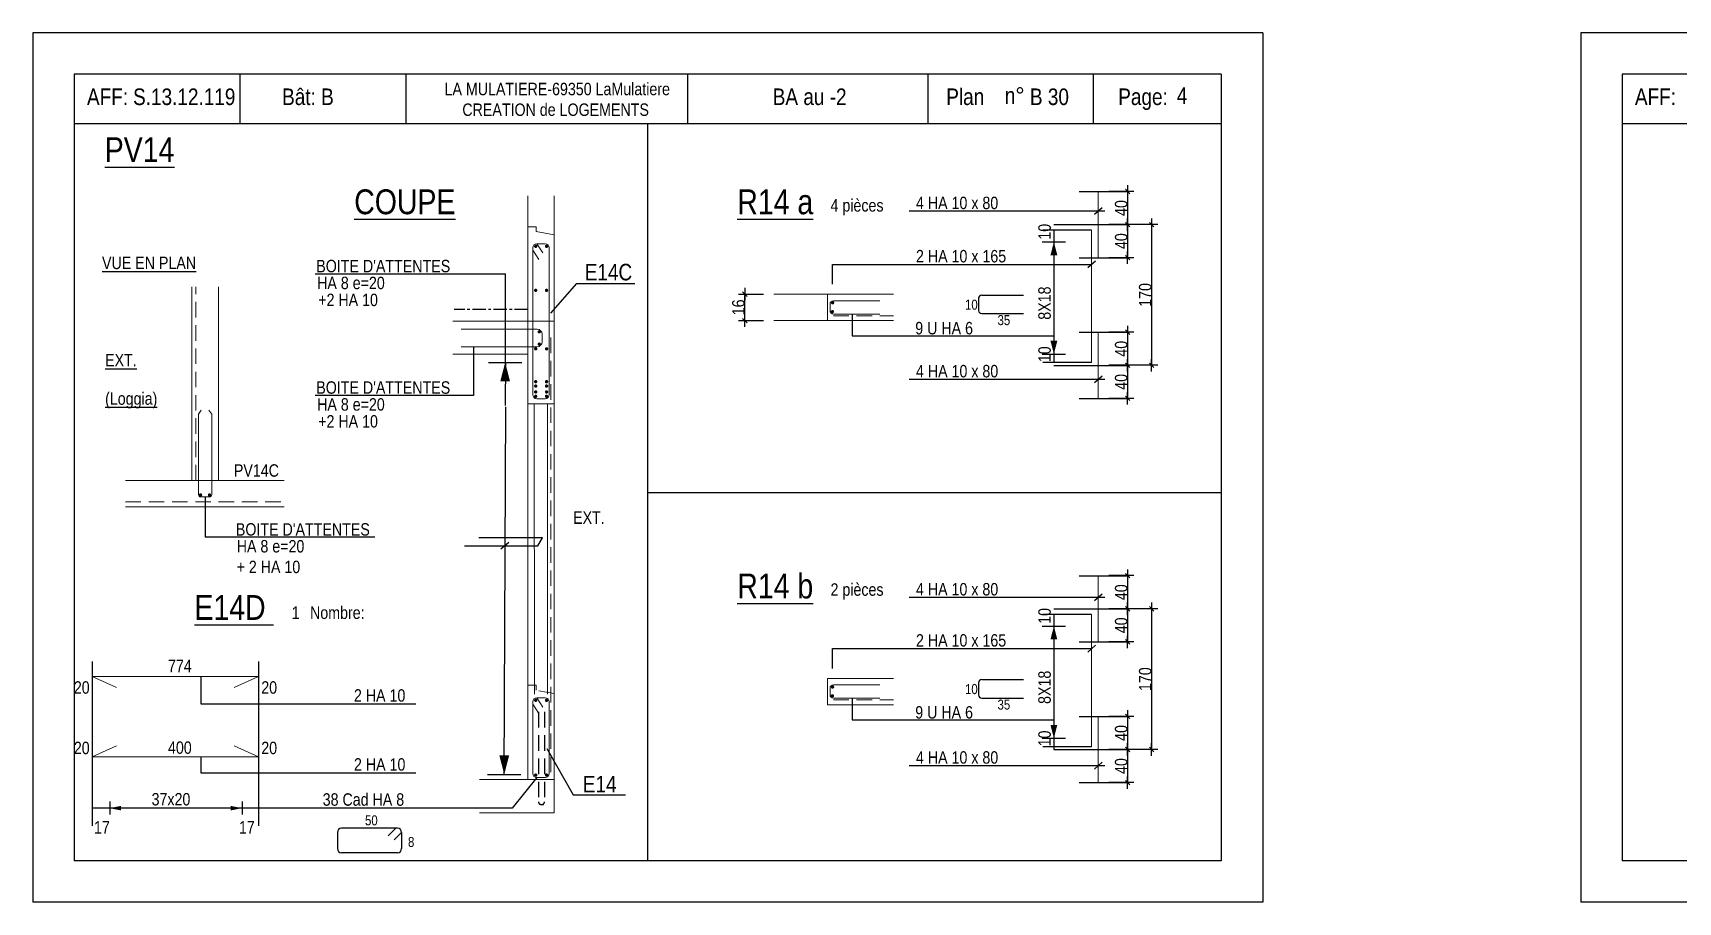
# Model space of a CAD drawing. Header units: metres. Extents: x -9927 to 45032, y -190416 to 12166.
# Drawn here: x 4661 to 6648, y -155203 to -154153 of the extents above; entities that cross this region are included whole.
import ezdxf
from ezdxf.enums import TextEntityAlignment as Align

# ---------------------------------------------------------------- set-up
doc = ezdxf.new("R2010")
doc.units = ezdxf.units.M
doc.header["$PDMODE"] = 65
doc.linetypes.add('AXES', pattern=[50.8, 31.75, -6.35, 6.35, -6.35])
doc.linetypes.add('CACHE2', pattern=[0.1875, 0.125, -0.0625])
for name, color, linetype in [('01_cote_gen', 4, 'Continuous'), ('01_fenetres', 171, 'Continuous'), ('01_linteaux', 3, 'Continuous'), ('01_murs_coup', 5, 'Continuous'), ('01_sem', 42, 'Continuous'), ('01_texte', 230, 'Continuous'), ('01_tram_axes', 10, 'AXES'), ('AA_COTES', 2, 'Continuous')]:
    doc.layers.add(name, color=color, linetype=linetype)
doc.styles.add('STYLE2', font='ARIALN.TTF')
doc.dimstyles.new('JB50', dxfattribs={"dimscale": 0.1, "dimtxt": 150, "dimasz": 15, "dimexe": 0.1, "dimexo": 0.1, "dimgap": 0.09, "dimtad": 1, "dimdec": 1, "dimdsep": 46, "dimtxsty": 'STYLE2', "dimblk1": 'BOND_G', "dimblk2": 'BOND_D', "dimsah": 1, "dimcen": 1.5, "dimdle": 0.01, "dimse1": 1, "dimse2": 1, "dimclrd": 4, "dimclre": 2, "dimclrt": 6, "dimazin": 2, "dimtfac": 2.333333, "dimtdec": 1, "dimtix": 1, "dimtmove": 2, "dimatfit": 3, "dimldrblk": 'BOND_G', "dimfxl": 1, "dimtolj": 1, "dimtzin": 0, "dimarcsym": 0})

# ---------------------------------------------------------------- blocks, each defined once
blk = doc.blocks.new('BOND_G')
at = {"layer": 'AA_COTES', "color": 0}
for p, q in [((0, -5), (0, 15)), ((5, 0), (-5, 0)), ((1.8, 1.8), (-1.8, -1.8))]:
    blk.add_line(p, q, dxfattribs=at)
blk = doc.blocks.new('BOND_D')
at = {"layer": 'AA_COTES', "color": 0}
for p, q in [((5, 0), (-5, 0)), ((-1.8, -1.8), (1.8, 1.8)), ((0, 5), (0, -15))]:
    blk.add_line(p, q, dxfattribs=at)
blk = doc.blocks.new('*D1434')
at = {"layer": '01_cote_gen', "color": 4, "lineweight": -2, "transparency": 16777216}
blk.add_line((6012.4, -154385.9), (6012.4, -154552.9), dxfattribs=at)
at = {"layer": 'DEFPOINTS', "color": 0, "lineweight": 0, "transparency": 16777216}
for p in [(5985.4, -154384.4), (5985.4, -154554.4), (6012.4, -154554.4)]:
    blk.add_point(p, dxfattribs=at)
at = {"layer": '01_cote_gen', "color": 4, "lineweight": -2, "transparency": 16777216, "xscale": 1.5, "yscale": 1.5, "zscale": 1.5}
for name, p, rotation in [('BOND_G', (6012.4, -154384.4), 90), ('BOND_D', (6012.4, -154554.4), 270)]:
    blk.add_blockref(name, p, dxfattribs=dict(at, rotation=rotation))
at = {"layer": '01_cote_gen', "color": 6, "lineweight": 0, "transparency": 16777216, "insert": (6004.7, -154469.4), "char_height": 15, "attachment_point": 5, "rotation": 90, "style": 'STYLE2'}
blk.add_mtext('\\A1;170', dxfattribs=at)
blk = doc.blocks.new('*D1435')
at = {"layer": '01_cote_gen', "color": 4, "lineweight": -2, "transparency": 16777216}
blk.add_line((5983.4, -154345.9), (5983.4, -154382.9), dxfattribs=at)
at = {"layer": 'DEFPOINTS', "color": 0, "lineweight": 0, "transparency": 16777216}
for p in [(5970.4, -154344.4), (5970.4, -154384.4), (5983.4, -154384.4)]:
    blk.add_point(p, dxfattribs=at)
at = {"layer": '01_cote_gen', "color": 4, "lineweight": -2, "transparency": 16777216, "xscale": 1.5, "yscale": 1.5, "zscale": 1.5}
for name, p, rotation in [('BOND_G', (5983.4, -154344.4), 90), ('BOND_D', (5983.4, -154384.4), 270)]:
    blk.add_blockref(name, p, dxfattribs=dict(at, rotation=rotation))
at = {"layer": '01_cote_gen', "color": 6, "lineweight": 0, "transparency": 16777216, "insert": (5975.7, -154364.4), "char_height": 15, "attachment_point": 5, "rotation": 90, "style": 'STYLE2'}
blk.add_mtext('\\A1;40', dxfattribs=at)
blk = doc.blocks.new('*D1436')
at = {"layer": '01_cote_gen', "color": 4, "lineweight": -2, "transparency": 16777216}
blk.add_line((5983.4, -154555.9), (5983.4, -154592.9), dxfattribs=at)
at = {"layer": 'DEFPOINTS', "color": 0, "lineweight": 0, "transparency": 16777216}
for p in [(5976.4, -154554.4), (5976.4, -154594.4), (5983.4, -154594.4)]:
    blk.add_point(p, dxfattribs=at)
at = {"layer": '01_cote_gen', "color": 4, "lineweight": -2, "transparency": 16777216, "xscale": 1.5, "yscale": 1.5, "zscale": 1.5}
for name, p, rotation in [('BOND_G', (5983.4, -154554.4), 90), ('BOND_D', (5983.4, -154594.4), 270)]:
    blk.add_blockref(name, p, dxfattribs=dict(at, rotation=rotation))
at = {"layer": '01_cote_gen', "color": 6, "lineweight": 0, "transparency": 16777216, "insert": (5975.7, -154574.4), "char_height": 15, "attachment_point": 5, "rotation": 90, "style": 'STYLE2'}
blk.add_mtext('\\A1;40', dxfattribs=at)
blk = doc.blocks.new('*D1437')
at = {"layer": '01_cote_gen', "color": 4, "lineweight": -2, "transparency": 16777216}
blk.add_line((5983.4, -154385.9), (5983.4, -154422.9), dxfattribs=at)
at = {"layer": 'DEFPOINTS', "color": 0, "lineweight": 0, "transparency": 16777216}
for p in [(5966.1, -154384.4), (5966.1, -154424.4), (5983.4, -154424.4)]:
    blk.add_point(p, dxfattribs=at)
at = {"layer": '01_cote_gen', "color": 4, "lineweight": -2, "transparency": 16777216, "xscale": 1.5, "yscale": 1.5, "zscale": 1.5}
for name, p, rotation in [('BOND_G', (5983.4, -154384.4), 90), ('BOND_D', (5983.4, -154424.4), 270)]:
    blk.add_blockref(name, p, dxfattribs=dict(at, rotation=rotation))
at = {"layer": '01_cote_gen', "color": 6, "lineweight": 0, "transparency": 16777216, "insert": (5975.7, -154404.4), "char_height": 15, "attachment_point": 5, "rotation": 90, "style": 'STYLE2'}
blk.add_mtext('\\A1;40', dxfattribs=at)
blk = doc.blocks.new('*D1438')
at = {"layer": '01_cote_gen', "color": 4, "lineweight": -2, "transparency": 16777216}
blk.add_line((5983.4, -154515.9), (5983.4, -154552.9), dxfattribs=at)
at = {"layer": 'DEFPOINTS', "color": 0, "lineweight": 0, "transparency": 16777216}
for p in [(5970.4, -154514.4), (5970.4, -154554.4), (5983.4, -154554.4)]:
    blk.add_point(p, dxfattribs=at)
at = {"layer": '01_cote_gen', "color": 4, "lineweight": -2, "transparency": 16777216, "xscale": 1.5, "yscale": 1.5, "zscale": 1.5}
for name, p, rotation in [('BOND_G', (5983.4, -154514.4), 90), ('BOND_D', (5983.4, -154554.4), 270)]:
    blk.add_blockref(name, p, dxfattribs=dict(at, rotation=rotation))
at = {"layer": '01_cote_gen', "color": 6, "lineweight": 0, "transparency": 16777216, "insert": (5975.7, -154534.4), "char_height": 15, "attachment_point": 5, "rotation": 90, "style": 'STYLE2'}
blk.add_mtext('\\A1;40', dxfattribs=at)
blk = doc.blocks.new('*D1439')
at = {"layer": '01_cote_gen', "color": 4, "lineweight": -2, "transparency": 16777216}
blk.add_line((5521.2, -154498.9), (5521.2, -154469.9), dxfattribs=at)
at = {"layer": 'DEFPOINTS', "color": 0, "lineweight": 0, "transparency": 16777216}
for p in [(5521.2, -154468.4), (5604.7, -154468.4), (5604.7, -154500.4)]:
    blk.add_point(p, dxfattribs=at)
at = {"layer": '01_cote_gen', "color": 4, "lineweight": -2, "transparency": 16777216, "xscale": 1.5, "yscale": 1.5, "zscale": 1.5}
for name, p, rotation in [('BOND_D', (5521.2, -154468.4), 90), ('BOND_G', (5521.2, -154500.4), 270)]:
    blk.add_blockref(name, p, dxfattribs=dict(at, rotation=rotation))
at = {"layer": '01_cote_gen', "color": 6, "lineweight": 0, "transparency": 16777216, "insert": (5513.5, -154484.4), "char_height": 15, "attachment_point": 5, "rotation": 90, "style": 'STYLE2'}
blk.add_mtext('\\A1;16', dxfattribs=at)
blk = doc.blocks.new('*D1440')
at = {"layer": '01_cote_gen', "color": 4, "lineweight": -2, "transparency": 16777216}
blk.add_line((6012.4, -154850), (6012.4, -155017), dxfattribs=at)
at = {"layer": 'DEFPOINTS', "color": 0, "lineweight": 0, "transparency": 16777216}
for p in [(5985.4, -154848.5), (5985.4, -155018.5), (6012.4, -155018.5)]:
    blk.add_point(p, dxfattribs=at)
at = {"layer": '01_cote_gen', "color": 4, "lineweight": -2, "transparency": 16777216, "xscale": 1.5, "yscale": 1.5, "zscale": 1.5}
for name, p, rotation in [('BOND_G', (6012.4, -154848.5), 90), ('BOND_D', (6012.4, -155018.5), 270)]:
    blk.add_blockref(name, p, dxfattribs=dict(at, rotation=rotation))
at = {"layer": '01_cote_gen', "color": 6, "lineweight": 0, "transparency": 16777216, "insert": (6004.7, -154933.5), "char_height": 15, "attachment_point": 5, "rotation": 90, "style": 'STYLE2'}
blk.add_mtext('\\A1;170', dxfattribs=at)
blk = doc.blocks.new('*D1441')
at = {"layer": '01_cote_gen', "color": 4, "lineweight": -2, "transparency": 16777216}
blk.add_line((5983.4, -154810), (5983.4, -154847), dxfattribs=at)
at = {"layer": 'DEFPOINTS', "color": 0, "lineweight": 0, "transparency": 16777216}
for p in [(5970.4, -154808.5), (5970.4, -154848.5), (5983.4, -154848.5)]:
    blk.add_point(p, dxfattribs=at)
at = {"layer": '01_cote_gen', "color": 4, "lineweight": -2, "transparency": 16777216, "xscale": 1.5, "yscale": 1.5, "zscale": 1.5}
for name, p, rotation in [('BOND_G', (5983.4, -154808.5), 90), ('BOND_D', (5983.4, -154848.5), 270)]:
    blk.add_blockref(name, p, dxfattribs=dict(at, rotation=rotation))
at = {"layer": '01_cote_gen', "color": 6, "lineweight": 0, "transparency": 16777216, "insert": (5975.7, -154828.5), "char_height": 15, "attachment_point": 5, "rotation": 90, "style": 'STYLE2'}
blk.add_mtext('\\A1;40', dxfattribs=at)
blk = doc.blocks.new('*D1442')
at = {"layer": '01_cote_gen', "color": 4, "lineweight": -2, "transparency": 16777216}
blk.add_line((5983.4, -155020), (5983.4, -155057), dxfattribs=at)
at = {"layer": 'DEFPOINTS', "color": 0, "lineweight": 0, "transparency": 16777216}
for p in [(5976.4, -155018.5), (5976.4, -155058.5), (5983.4, -155058.5)]:
    blk.add_point(p, dxfattribs=at)
at = {"layer": '01_cote_gen', "color": 4, "lineweight": -2, "transparency": 16777216, "xscale": 1.5, "yscale": 1.5, "zscale": 1.5}
for name, p, rotation in [('BOND_G', (5983.4, -155018.5), 90), ('BOND_D', (5983.4, -155058.5), 270)]:
    blk.add_blockref(name, p, dxfattribs=dict(at, rotation=rotation))
at = {"layer": '01_cote_gen', "color": 6, "lineweight": 0, "transparency": 16777216, "insert": (5975.7, -155038.5), "char_height": 15, "attachment_point": 5, "rotation": 90, "style": 'STYLE2'}
blk.add_mtext('\\A1;40', dxfattribs=at)
blk = doc.blocks.new('*D1443')
at = {"layer": '01_cote_gen', "color": 4, "lineweight": -2, "transparency": 16777216}
blk.add_line((5983.4, -154850), (5983.4, -154887), dxfattribs=at)
at = {"layer": 'DEFPOINTS', "color": 0, "lineweight": 0, "transparency": 16777216}
for p in [(5966.1, -154848.5), (5966.1, -154888.5), (5983.4, -154888.5)]:
    blk.add_point(p, dxfattribs=at)
at = {"layer": '01_cote_gen', "color": 4, "lineweight": -2, "transparency": 16777216, "xscale": 1.5, "yscale": 1.5, "zscale": 1.5}
for name, p, rotation in [('BOND_G', (5983.4, -154848.5), 90), ('BOND_D', (5983.4, -154888.5), 270)]:
    blk.add_blockref(name, p, dxfattribs=dict(at, rotation=rotation))
at = {"layer": '01_cote_gen', "color": 6, "lineweight": 0, "transparency": 16777216, "insert": (5975.7, -154868.5), "char_height": 15, "attachment_point": 5, "rotation": 90, "style": 'STYLE2'}
blk.add_mtext('\\A1;40', dxfattribs=at)
blk = doc.blocks.new('*D1444')
at = {"layer": '01_cote_gen', "color": 4, "lineweight": -2, "transparency": 16777216}
blk.add_line((5983.4, -154980), (5983.4, -155017), dxfattribs=at)
at = {"layer": 'DEFPOINTS', "color": 0, "lineweight": 0, "transparency": 16777216}
for p in [(5970.4, -154978.5), (5970.4, -155018.5), (5983.4, -155018.5)]:
    blk.add_point(p, dxfattribs=at)
at = {"layer": '01_cote_gen', "color": 4, "lineweight": -2, "transparency": 16777216, "xscale": 1.5, "yscale": 1.5, "zscale": 1.5}
for name, p, rotation in [('BOND_G', (5983.4, -154978.5), 90), ('BOND_D', (5983.4, -155018.5), 270)]:
    blk.add_blockref(name, p, dxfattribs=dict(at, rotation=rotation))
at = {"layer": '01_cote_gen', "color": 6, "lineweight": 0, "transparency": 16777216, "insert": (5975.7, -154998.5), "char_height": 15, "attachment_point": 5, "rotation": 90, "style": 'STYLE2'}
blk.add_mtext('\\A1;40', dxfattribs=at)

msp = doc.modelspace()

# ---------------------------------------------------------------- linework, layer by layer
at = {"layer": '01_fenetres', "ltscale": 30}
for p, q in [((4711.48, -154202.84), (4711.48, -155152.84)), ((6096.48, -154202.84), (4711.48, -154202.84)), ((4911.48, -154202.84), (4911.48, -154262.84)), ((5111.87, -154202.84), (5111.87, -154262.84)), ((5452.05, -154202.84), (5452.05, -154262.84)), ((5742.35, -154262.84), (5742.35, -154202.84)), ((5942.35, -154262.84), (5942.35, -154202.84)), ((6096.48, -154202.84), (6096.48, -155152.84)), ((6580.69, -154202.84), (6580.69, -155152.84)), ((7965.69, -154202.84), (6580.69, -154202.84)), ((6096.48, -154262.84), (4711.48, -154262.84)), ((7965.69, -154262.84), (6580.69, -154262.84)), ((6096.48, -155152.84), (4711.48, -155152.84)), ((7965.69, -155152.84), (6580.69, -155152.84))]:
    msp.add_line(p, q, dxfattribs=at)
at = {"layer": '01_linteaux', "lineweight": 0}
for p, q in [((5259.01, -154349.56), (5259.01, -154386.94)), ((5291.01, -154349.56), (5291.01, -154396.94))]:
    msp.add_line(p, q, dxfattribs=at)
at = {"layer": '01_linteaux', "linetype": 'CACHE2', "lineweight": 18, "ltscale": 150}
for p, q in [((4858.42, -154693.42), (4858.42, -154459.55)), ((5628.08, -154494.43), (5700.63, -154494.43)), ((5286.95, -154520.95), (5287.07, -155054.89)), ((4773.25, -154719.42), (4964.97, -154719.42)), ((5259.04, -154940.91), (5269.04, -154940.91)), ((5269.04, -154940.91), (5269.04, -154946.91)), ((5291.04, -154950.91), (5269.04, -154946.91)), ((5628.08, -154958.53), (5700.63, -154958.53))]:
    msp.add_line(p, q, dxfattribs=at)
at = {"layer": '01_linteaux', "linetype": 'Continuous'}
for p, q in [((5803.42, -154473.43), (5803.42, -154488.14)), ((5807.17, -154469.68), (5857.85, -154469.68)), ((5807.17, -154491.89), (5857.85, -154491.89)), ((5807.17, -154934.1), (5857.85, -154934.1)), ((5803.42, -154937.85), (5803.42, -154952.56)), ((5807.17, -154956.31), (5857.85, -154956.31)), ((5101.75, -155113.64), (5034.17, -155113.64)), ((5099.56, -155113.64), (5090.55, -155122.64)), ((5029.17, -155118.64), (5029.17, -155138.25)), ((5106.75, -155118.64), (5097.75, -155127.64)), ((5106.75, -155118.64), (5106.75, -155138.25)), ((5101.75, -155143.25), (5034.17, -155143.25))]:
    msp.add_line(p, q, dxfattribs=at)
for centre, radius, start, end in [((5807.17, -154473.43), 3.75, 90, 180), ((5807.17, -154488.14), 3.75, 180, 270), ((5807.17, -154937.85), 3.75, 90, 180), ((5807.17, -154952.56), 3.75, 180, 270), ((5034.17, -155118.64), 5, 90, 180), ((5101.75, -155118.64), 5, 0, 90), ((5034.17, -155138.25), 5, 180, 270), ((5101.75, -155138.25), 5, 270, 0)]:
    msp.add_arc(centre, radius, start, end, dxfattribs=at)
at = {"layer": '01_murs_coup', "linetype": 'Continuous', "lineweight": 0}
for p, q in [((5259.01, -154386.94), (5259.06, -154540.91)), ((5259.01, -154386.94), (5269.01, -154386.94)), ((5269.01, -154386.94), (5269.01, -154392.94)), ((5291.01, -154396.94), (5269.01, -154392.94)), ((5291.01, -154396.94), (5291.04, -154500.91)), ((4853.42, -154693.42), (4853.42, -154459.55)), ((4885.42, -154693.42), (4885.42, -154459.55)), ((5621.08, -154468.43), (5700.63, -154468.43)), ((5621.08, -154500.43), (5700.63, -154500.43)), ((5291.04, -154500.91), (5168.56, -154500.91)), ((5291.04, -154500.91), (5291.04, -154600.91)), ((5259.06, -154540.91), (5168.56, -154540.91)), ((5259.04, -154540.91), (5259.04, -154600.91)), ((5258.93, -154600.91), (5259.08, -155054.89)), ((5290.95, -154600.91), (5291.08, -155092.55)), ((4773.25, -154693.42), (4964.97, -154693.42)), ((4773.25, -154725.42), (4964.97, -154725.42)), ((5621.08, -154932.53), (5700.63, -154932.53)), ((5621.08, -154964.53), (5700.63, -154964.53)), ((5291.08, -155054.89), (5200.86, -155054.89)), ((5291.08, -155054.89), (5291.08, -155094.89)), ((5291.08, -155094.89), (5200.86, -155094.89))]:
    msp.add_line(p, q, dxfattribs=at)
at = {"layer": '01_sem', "color": 2, "lineweight": 0, "ltscale": 7}
for p, q in [((5947.98, -154424.43), (5947.98, -154344.43)), ((5939.86, -154391.33), (5939.86, -154551.2)), ((5265.06, -154412.51), (5265.06, -154589.91)), ((5265.06, -154415.29), (5272.41, -154426.49)), ((5270.06, -154407.51), (5280.04, -154407.51)), ((5270.06, -154407.51), (5277.41, -154418.71)), ((5285.04, -154412.51), (5285.04, -154589.91)), ((5621.08, -154468.43), (5556.08, -154468.43)), ((5621.08, -154468.43), (5621.08, -154500.43)), ((5624.08, -154480.43), (5624.08, -154488.43)), ((5628.08, -154476.43), (5684.08, -154476.43)), ((5621.08, -154500.43), (5556.08, -154500.43)), ((5628.08, -154492.43), (5684.08, -154492.43)), ((5270.38, -154510.79), (5178.73, -154510.79)), ((5276.38, -154516.79), (5276.38, -154526)), ((5947.98, -154594.43), (5947.98, -154514.43)), ((5270.38, -154532), (5178.73, -154532)), ((5270.06, -154594.91), (5280.04, -154594.91)), ((4861.42, -154613.42), (4864.82, -154608.39)), ((4861.42, -154613.42), (4861.42, -154710.42)), ((4877.42, -154613.42), (4874.01, -154608.39)), ((4877.42, -154613.42), (4877.42, -154710.42)), ((5290.95, -154600.91), (5258.93, -154600.91)), ((5266.93, -154601.76), (5267.04, -154951.47)), ((5282.95, -154601.77), (5283.04, -154951.47)), ((4864.42, -154713.42), (4874.42, -154713.42)), ((5947.98, -154888.53), (5947.98, -154808.53)), ((5939.86, -154855.43), (5939.86, -155015.3)), ((4933.78, -154930.26), (4733.11, -154930.26)), ((4733.11, -154930.26), (4762.43, -154943.6)), ((4933.78, -154930.26), (4904.46, -154943.6)), ((5621.08, -154932.53), (5621.08, -154964.53)), ((5270.06, -154956), (5280.04, -154956)), ((5270.06, -154956), (5277.41, -154967.2)), ((5624.08, -154944.53), (5624.08, -154952.53)), ((5628.08, -154940.53), (5684.08, -154940.53)), ((5628.08, -154956.53), (5684.08, -154956.53)), ((5265.06, -154961), (5265.06, -155047.47)), ((5265.06, -154963.78), (5272.41, -154974.98)), ((5285.04, -154961), (5285.04, -155047.47)), ((5947.98, -155058.53), (5947.98, -154978.53)), ((4733.11, -155027.43), (4762.43, -155014.09)), ((4933.78, -155027.43), (4904.46, -155014.09)), ((4933.78, -155027.43), (4733.11, -155027.43)), ((5270.06, -155052.47), (5280.04, -155052.47))]:
    msp.add_line(p, q, dxfattribs=at)
at = {"layer": '01_sem', "color": 2, "lineweight": 0, "ltscale": 7, "const_width": 2, "flags": 128}
for points in [[(5267.64, -154410.65, 1), (5269.64, -154410.65, 1)], [(5280.75, -154410.65, 1), (5282.75, -154410.65, 1)], [(5267.64, -154463.87, 1), (5269.64, -154463.87, 1)], [(5280.75, -154463.87, 1), (5282.75, -154463.87, 1)], [(5626.12, -154478.94, 1), (5628.12, -154478.94, 1)], [(5625.91, -154489.57, 1), (5627.91, -154489.57, 1)], [(5271.94, -154513.97, 1), (5273.94, -154513.97, 1)], [(5267.64, -154534.51, 1), (5269.64, -154534.51, 1)], [(5271.94, -154528.78, 1), (5273.94, -154528.78, 1)], [(5280.75, -154534.51, 1), (5282.75, -154534.51, 1)], [(5267.64, -154574.2, 1), (5269.64, -154574.2, 1)], [(5267.64, -154579.49, 1), (5269.64, -154579.49, 1)], [(5280.75, -154574.2, 1), (5282.75, -154574.2, 1)], [(5280.75, -154579.49, 1), (5282.75, -154579.49, 1)], [(5267.64, -154586.54, 1), (5269.64, -154586.54, 1)], [(5267.64, -154591.83, 1), (5269.64, -154591.83, 1)], [(5280.75, -154586.54, 1), (5282.75, -154586.54, 1)], [(5280.75, -154591.83, 1), (5282.75, -154591.83, 1)], [(4862.93, -154710.95, 1), (4864.93, -154710.95, 1)], [(4873.74, -154710.95, 1), (4875.74, -154710.95, 1)], [(5267.64, -154959.14, 1), (5269.64, -154959.14, 1)], [(5280.75, -154959.14, 1), (5282.75, -154959.14, 1)], [(5625.91, -154953.67, 1), (5627.91, -154953.67, 1)], [(5626.12, -154943.04, 1), (5628.12, -154943.04, 1)], [(5267.64, -155049.38, 1), (5269.64, -155049.38, 1)], [(5280.75, -155049.38, 1), (5282.75, -155049.38, 1)]]:
    msp.add_lwpolyline(points, format="xyb", close=True, dxfattribs=at)
at = {"layer": '01_sem', "color": 2, "lineweight": 0, "ltscale": 7}
for centre, radius, start, end in [((5270.06, -154412.51), 5, 90, 180), ((5280.04, -154412.51), 5, 0, 90), ((5628.08, -154480.43), 4, 90, 180), ((5628.08, -154488.43), 4, 180, 270), ((5270.38, -154516.79), 6, 0, 90), ((5270.38, -154526), 6, 270, 0), ((5270.06, -154589.91), 5, 180, 270), ((5280.04, -154589.91), 5, 270, 0), ((4864.42, -154710.42), 3, 180, 270), ((4874.42, -154710.42), 3, 270, 0), ((5270.06, -154961), 5, 90, 180), ((5280.04, -154961), 5, 0, 90), ((5628.08, -154944.53), 4, 90, 180), ((5628.08, -154952.53), 4, 180, 270), ((5270.06, -155047.47), 5, 180, 270), ((5280.04, -155047.47), 5, 270, 0)]:
    msp.add_arc(centre, radius, start, end, dxfattribs=at)
at = {"layer": '01_texte', "ltscale": 30}
for p, q in [((4661.48, -154152.84), (4661.48, -155202.84)), ((6146.48, -154152.84), (4661.48, -154152.84)), ((6146.48, -154152.84), (6146.48, -155202.84)), ((6530.69, -154152.84), (6530.69, -155202.84)), ((8015.69, -154152.84), (6530.69, -154152.84)), ((5403.98, -155152.84), (5403.98, -154262.84)), ((5924.95, -154344.43), (5985.36, -154344.43)), ((5956.03, -154368.25), (5719.41, -154368.25)), ((5939.86, -154391.33), (5880.85, -154391.33)), ((5894.36, -154384.43), (5985.36, -154384.43)), ((5894.36, -154391.33), (5894.36, -154551.2)), ((5880.25, -154405.29), (5908.47, -154405.29)), ((5627.08, -154456.43), (5627.08, -154432.57)), ((5627.08, -154432.57), (5939.86, -154432.57)), ((5924.95, -154424.43), (5985.36, -154424.43)), ((5650.95, -154492.43), (5650.95, -154518.74)), ((5650.95, -154518.74), (5894.36, -154518.74)), ((5924.95, -154514.43), (5985.36, -154514.43)), ((5211.6, -154550.8), (5251.92, -154550.8)), ((5232.11, -154550.8), (5231.89, -154602.84)), ((5880.25, -154540.88), (5908.47, -154540.88)), ((5939.86, -154551.2), (5880.85, -154551.2)), ((5894.36, -154554.43), (5985.36, -154554.43)), ((5956.03, -154571.45), (5719.41, -154571.45)), ((5924.95, -154594.43), (5985.36, -154594.43)), ((5232.06, -154604.47), (5230.13, -155048.74)), ((4869.42, -154713.42), (4869.42, -154762.12)), ((5403.98, -154707.84), (6096.48, -154707.84)), ((5074.4, -154762.12), (4869.42, -154762.12)), ((5182.66, -154772.48), (5271.18, -154772.48)), ((5276.76, -154762.95), (5199.93, -154762.95)), ((5271.18, -154772.48), (5276.76, -154762.95)), ((5924.95, -154808.53), (5985.36, -154808.53)), ((5956.03, -154834.89), (5719.41, -154834.89)), ((5939.86, -154855.43), (5880.85, -154855.43)), ((5894.36, -154848.53), (5985.36, -154848.53)), ((5894.36, -154855.43), (5894.36, -155018.53)), ((5880.25, -154869.39), (5908.47, -154869.39)), ((5627.08, -154920.53), (5627.08, -154896.66)), ((5627.08, -154896.66), (5939.86, -154896.66)), ((5924.95, -154888.53), (5985.36, -154888.53)), ((4733.11, -154912.32), (4733.11, -155110.5)), ((4933.78, -154912.32), (4933.78, -155110.5)), ((4864.77, -154963.67), (4864.77, -154930.26)), ((5650.95, -154956.53), (5650.95, -154982.83)), ((5124.04, -154963.67), (4864.77, -154963.67)), ((5650.95, -154982.83), (5894.36, -154982.83)), ((5924.95, -154978.53), (5985.36, -154978.53)), ((5880.25, -155004.97), (5908.47, -155004.97)), ((5939.86, -155015.3), (5880.85, -155015.3)), ((4864.77, -155046.98), (4864.77, -155027.43)), ((5894.36, -155018.53), (5985.36, -155018.53)), ((5124.04, -155046.98), (4864.77, -155046.98)), ((5210.48, -155048.74), (5250.79, -155048.74)), ((5270.06, -155052.47), (5240.05, -155089.36)), ((5956.03, -155038.09), (5719.41, -155038.09)), ((5924.95, -155058.53), (5985.36, -155058.53)), ((5240.05, -155089.36), (4733.11, -155089.36)), ((4754.2, -155081.3), (4754.2, -155096.94)), ((4914.07, -155081.3), (4914.07, -155096.94)), ((6146.48, -155202.84), (4661.48, -155202.84)), ((8015.69, -155202.84), (6530.69, -155202.84))]:
    msp.add_line(p, q, dxfattribs=at)
at = {"layer": '01_texte'}
for p, q in [((5952.63, -154364.15), (5943.32, -154372.35)), ((5944.52, -154428.47), (5935.21, -154436.67)), ((5002.44, -154444.03), (5232.11, -154444.03)), ((5232.11, -154552.15), (5232.11, -154444.03)), ((5317.98, -154455.65), (5286.3, -154491.36)), ((5317.98, -154455.65), (5388.22, -154455.65)), ((5193.38, -154532), (5193.38, -154590.75)), ((5952.63, -154567.35), (5943.32, -154575.55)), ((5193.38, -154590.75), (5002.45, -154590.75)), ((5235.99, -154768.38), (5226.68, -154776.58)), ((5952.63, -154830.79), (5943.32, -154838.99)), ((5944.52, -154892.56), (5935.21, -154900.76)), ((5282.03, -155017.24), (5313.7, -155073.43)), ((5952.63, -155033.99), (5943.32, -155042.19)), ((5313.7, -155073.43), (5376.98, -155073.43))]:
    msp.add_line(p, q, dxfattribs=at)
at = {"layer": '01_texte', "linetype": 'CACHE2', "ltscale": 150}
for p, q in [((5272.02, -154973.1), (5272.02, -155081.85)), ((5279.14, -154973.1), (5279.14, -155081.85)), ((5275.02, -155084.85), (5277.85, -155084.85))]:
    msp.add_line(p, q, dxfattribs=at)
for centre, start, end in [((5275.02, -155081.85), 180, 270), ((5276.14, -155081.85), 270, 0)]:
    msp.add_arc(centre, 3, start, end, dxfattribs=at)
at = {"layer": '01_texte', "ltscale": 30}
for points in [[(5894.36, -154405.29), (5890.23, -154421.44), (5894.36, -154421.44)], [(5894.36, -154405.29), (5898.49, -154421.44), (5894.36, -154421.44)], [(5894.36, -154540.88), (5890.23, -154524.73), (5894.36, -154524.73)], [(5894.36, -154540.88), (5898.49, -154524.73), (5894.36, -154524.73)], [(5231.76, -154550.8), (5225.86, -154573.87), (5231.76, -154573.87)], [(5231.76, -154550.8), (5237.66, -154573.87), (5231.76, -154573.87)], [(5894.36, -154869.39), (5890.23, -154885.54), (5894.36, -154885.54)], [(5894.36, -154869.39), (5898.49, -154885.54), (5894.36, -154885.54)], [(5894.36, -155004.97), (5890.23, -154988.82), (5894.36, -154988.82)], [(5894.36, -155004.97), (5898.49, -154988.82), (5894.36, -154988.82)], [(5230.63, -155048.74), (5224.73, -155025.67), (5230.63, -155025.67)], [(5230.63, -155048.74), (5236.54, -155025.67), (5230.63, -155025.67)], [(4754.2, -155089.36), (4768.02, -155086.61), (4768.02, -155089.36)], [(4754.2, -155089.36), (4768.02, -155092.11), (4768.02, -155089.36)], [(4914.07, -155089.36), (4900.25, -155086.61), (4900.25, -155089.36)], [(4914.07, -155089.36), (4900.25, -155092.11), (4900.25, -155089.36)]]:
    msp.add_solid(points, dxfattribs=at)
at = {"layer": '01_tram_axes', "ltscale": 0.5}
msp.add_line((5259.08, -154486.91), (5170.29, -154486.91), dxfattribs=at)

# ---------------------------------------------------------------- texts
at = {"layer": '01_texte', "style": 'STYLE2'}
for s, height, p in [('AFF:', 20, (4726.77, -154239.99)), ('S.13.12.119', 20, (4782.44, -154239.99)), ('Bât: B', 20, (4962.42, -154239.99)), ('LA MULATIERE-69350 LaMulatiere', 15, (5158.57, -154228.12)), ('BA au -2', 20, (5554.87, -154239.99)), ('Plan', 20, (5764.39, -154239.99)), ('n%%D', 20, (5835.08, -154238.55)), ('B 30', 20, (5865.42, -154239.99)), ('Page:', 20, (5972.06, -154239.99)), ('4', 20, (6042.75, -154238.55)), ('AFF:', 20, (6595.99, -154239.99)), ('CREATION de LOGEMENTS', 15, (5180.05, -154253.12)), ('%%UPV14', 30, (4748.25, -154308.91)), ('%%UCOUPE', 30, (5049.51, -154371.88)), ('%%UR14 a', 30, (5512.07, -154371.88)), ('4 pièces', 15, (5624.66, -154368.67)), ('4 HA 10 x 80', 15, (5727.81, -154365.75)), ('2 HA 10 x 165', 15, (5727.83, -154430.07)), ('E14C', 20, (5327.81, -154451.82)), ('10', 12, (5787.05, -154487.12)), ('35', 12, (5826.32, -154505.82)), ('9 U HA 6', 15, (5726.95, -154517.01)), ('%%UEXT.', 15, (4748.69, -154555.67)), ('4 HA 10 x 80', 15, (5727.81, -154568.96)), ('%%U(Loggia)', 15, (4748.69, -154602.04)), ('EXT.', 15, (5313.81, -154745.93)), ('%%UR14 b', 30, (5512.07, -154835.98)), ('2 pièces', 15, (5624.66, -154832.77)), ('4 HA 10 x 80', 15, (5727.81, -154832.39)), ('%%UE14D ', 30, (4856.54, -154861.93)), ('1', 15, (4973.95, -154860.72)), ('Nombre:', 15, (4996.1, -154860.72)), ('2 HA 10 x 165', 15, (5727.83, -154894.17)), ('774', 15, (4824.59, -154925.12)), ('20', 15, (4710.9, -154951.08)), ('20', 15, (4937.25, -154951.08)), ('2 HA 10', 15, (5049.13, -154960.71)), ('10', 12, (5787.05, -154951.54)), ('9 U HA 6', 15, (5726.95, -154981.1)), ('35', 12, (5826.32, -154970.24)), ('20', 15, (4710.9, -155024.1)), ('400', 15, (4824.59, -155023.71)), ('20', 15, (4937.25, -155024.1)), ('2 HA 10', 15, (5049.19, -155044.03)), ('4 HA 10 x 80', 15, (5727.81, -155035.6)), ('E14', 20, (5325.54, -155070.33)), ('37x20', 15, (4804.79, -155086.06)), ('38 Cad HA 8', 15, (5011.41, -155086.4)), ('17', 15, (4735.23, -155120.01)), ('17', 15, (4910.26, -155120.01)), ('50', 12, (5062.53, -155110.09)), ('8', 12, (5114.44, -155136.2))]:
    msp.add_text(s, height=height, dxfattribs=at).set_placement(p)
for s, p in [('10', (5890.56, -154402.63)), ('8X18', (5890.56, -154499.35)), ('10', (5890.56, -154550.62)), ('10', (5890.56, -154866.72)), ('8X18', (5890.56, -154963.44)), ('10', (5890.56, -155014.71))]:
    msp.add_text(s, height=15, rotation=90, dxfattribs=at).set_placement(p)
for s, p in [('%%UVUE EN PLAN', (4858.56, -154438.17)), ("BOITE D'ATTENTES", (5165.42, -154442)), ('HA 8 e=20', (5086.36, -154462.4)), ('+2 HA 10', (5078.11, -154482.86)), ("BOITE D'ATTENTES", (5165.42, -154588.73)), ('HA 8 e=20', (5086.36, -154609.13)), ('+2 HA 10', (5078.11, -154629.59)), ('PV14C', (4958.57, -154688.95)), ("BOITE D'ATTENTES", (5068.32, -154760.09)), ('HA 8 e=20', (4989.26, -154780.49)), ('+ 2 HA 10  ', (4993.85, -154805.42))]:
    msp.add_text(s, height=15, dxfattribs=at).set_placement(p, align=Align.RIGHT)

# ---------------------------------------------------------------- dimensions: what is measured, and where the dimension line sits
at = {"layer": '01_cote_gen', "lineweight": 0}
for base, p1, p2, picture, middle in [((5983.36, -154384.43), (5970.36, -154344.43), (5970.36, -154384.43), '*D1435', (5975.7, -154364.43)), ((5983.36, -154424.43), (5966.11, -154384.43), (5966.11, -154424.43), '*D1437', (5975.7, -154404.43)), ((6012.36, -154554.43), (5985.36, -154384.43), (5985.36, -154554.43), '*D1434', (6004.7, -154469.43)), ((5983.36, -154554.43), (5970.36, -154514.43), (5970.36, -154554.43), '*D1438', (5975.7, -154534.43)), ((5983.36, -154594.43), (5976.36, -154554.43), (5976.36, -154594.43), '*D1436', (5975.7, -154574.43)), ((5983.36, -154848.53), (5970.36, -154808.53), (5970.36, -154848.53), '*D1441', (5975.7, -154828.53)), ((5983.36, -154888.53), (5966.11, -154848.53), (5966.11, -154888.53), '*D1443', (5975.7, -154868.53)), ((6012.36, -155018.53), (5985.36, -154848.53), (5985.36, -155018.53), '*D1440', (6004.7, -154933.53)), ((5983.36, -155018.53), (5970.36, -154978.53), (5970.36, -155018.53), '*D1444', (5975.7, -154998.53)), ((5983.36, -155058.53), (5976.36, -155018.53), (5976.36, -155058.53), '*D1442', (5975.7, -155038.53))]:
    dim = msp.add_linear_dim(base=base, p1=p1, p2=p2, angle=90, dimstyle='JB50', dxfattribs=at)
    dim.commit()
    dim.dimension.update_dxf_attribs({"geometry": picture, "text_midpoint": middle})
dim = msp.add_linear_dim(base=(5521.19, -154468.43), p1=(5604.73, -154500.43), p2=(5604.73, -154468.43), angle=90, text='16', dimstyle='JB50', dxfattribs=at)
dim.commit()
dim.dimension.update_dxf_attribs({"geometry": '*D1439', "text_midpoint": (5513.52, -154484.43)})

doc.saveas('drawing.dxf')
